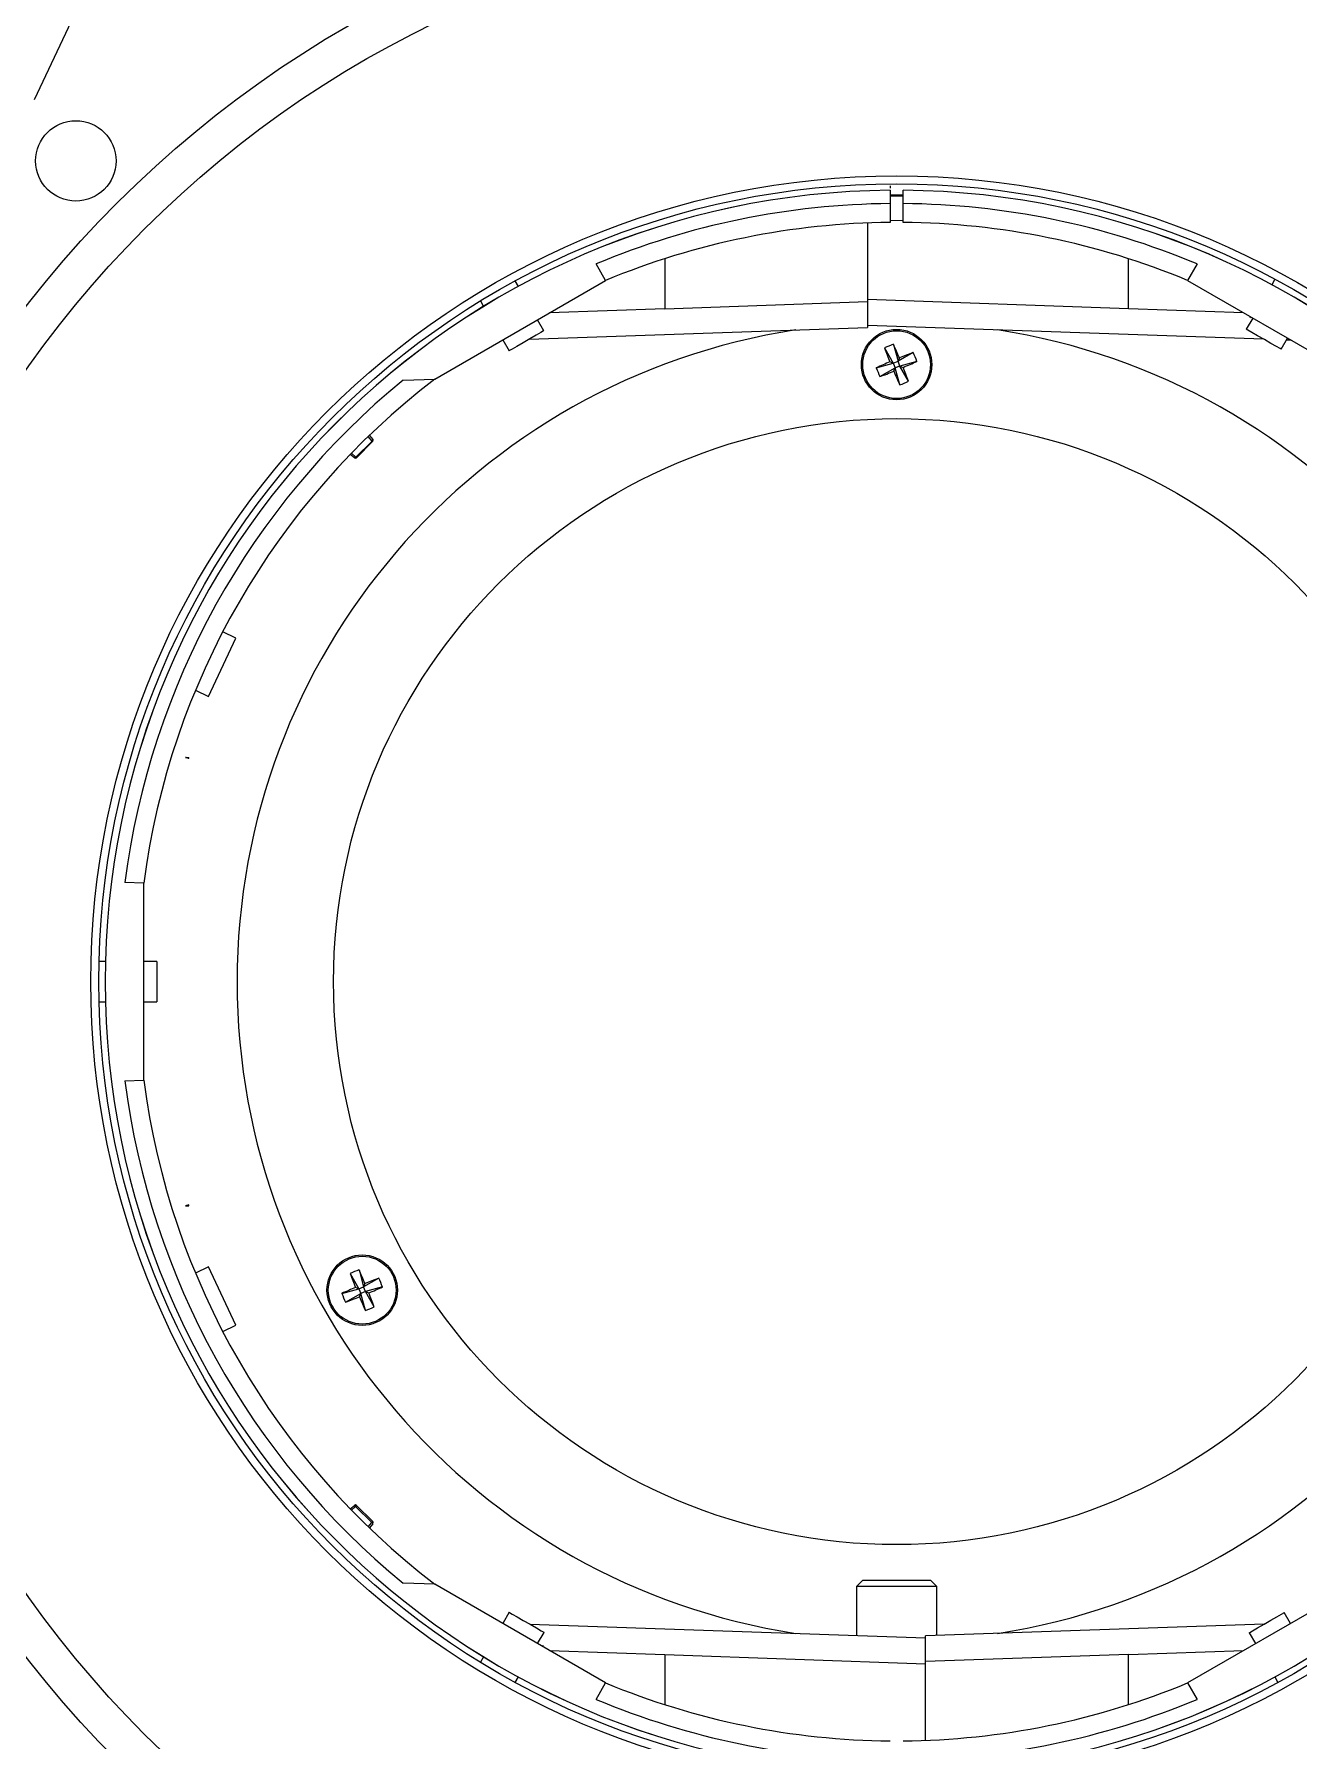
# Model space of a CAD drawing. Extents: x 17.1 to 113.1, y 3.8 to 84.5.
# Drawn here: x 51.28 to 55.21, y 33.55 to 38.85 of the extents above; entities that cross this region are included whole.
import ezdxf

# ---------------------------------------------------------------- set-up
doc = ezdxf.new("R2010")
doc.units = 0
doc.header["$MEASUREMENT"] = 0
doc.layers.add('OBJECT', color=7, linetype='CONTINUOUS')

msp = doc.modelspace()

# ---------------------------------------------------------------- linework, layer by layer
at = {"layer": 'OBJECT'}
for p, q in [((51.7411, 39.6269), (51.2789, 38.6471)), ((53.9397, 38.3802), (53.9397, 38.3733)), ((53.9397, 38.3664), (53.9397, 38.3663)), ((53.9397, 38.3663), (53.9397, 38.325)), ((53.9797, 38.3663), (53.9797, 38.3664)), ((53.9797, 38.325), (53.9797, 38.3663)), ((53.9797, 38.3514), (53.9397, 38.3514)), ((53.9397, 38.3481), (53.9797, 38.3495)), ((53.9397, 38.325), (53.9397, 38.2664)), ((53.9797, 38.2664), (53.9797, 38.325)), ((53.8697, 38.2648), (53.8697, 38.0202)), ((53.9397, 38.274), (53.9797, 38.2726)), ((53.2394, 38.1538), (53.2394, 37.9982)), ((54.6801, 37.9982), (54.6801, 38.1538)), ((53.0552, 38.0862), (53.0256, 38.1374)), ((54.8938, 38.1374), (54.8643, 38.0862)), ((52.5243, 37.7797), (53.0552, 38.0862)), ((52.7843, 38.0675), (52.7742, 38.0848)), ((54.8643, 38.0862), (55.3952, 37.7797)), ((55.1187, 38.0764), (55.1187, 38.0764)), ((55.1357, 38.0899), (55.1258, 38.0726)), ((52.666, 38.0223), (52.676, 38.005)), ((52.6692, 38.0008), (52.6692, 38.0008)), ((53.2394, 37.9982), (52.881, 37.9857)), ((53.2394, 37.9982), (53.8697, 38.0202)), ((54.6801, 37.9982), (53.8697, 38.0265)), ((53.8697, 38.0202), (53.8697, 37.9402)), ((55.0385, 37.9857), (54.6801, 37.9982)), ((52.8177, 37.9035), (53.8697, 37.9402)), ((52.8636, 37.93), (52.8439, 37.9642)), ((55.1006, 37.9035), (53.8697, 37.9465)), ((55.0668, 37.9693), (55.0467, 37.9343)), ((55.0598, 37.9733), (55.0572, 37.9687)), ((52.7356, 37.9017), (52.7554, 37.8675)), ((53.9497, 37.8875), (53.9641, 37.8349)), ((55.1553, 37.8723), (55.175, 37.9068)), ((55.186, 37.9005), (55.1717, 37.901)), ((52.7563, 37.868), (52.7554, 37.8675)), ((53.8967, 37.8145), (53.9493, 37.8288)), ((53.9223, 37.8762), (53.9493, 37.8288)), ((53.9493, 37.8288), (53.939, 37.8331)), ((53.9493, 37.8288), (53.9641, 37.8349)), ((53.9493, 37.8288), (53.9554, 37.814)), ((54.0114, 37.8619), (53.9641, 37.8349)), ((53.9683, 37.8452), (53.9641, 37.8349)), ((53.9702, 37.8201), (53.9641, 37.8349)), ((54.0227, 37.8345), (53.9702, 37.8201)), ((52.4257, 37.7763), (52.5243, 37.7797)), ((53.908, 37.7871), (53.9554, 37.814)), ((53.9511, 37.8038), (53.9554, 37.814)), ((53.9702, 37.8201), (53.9554, 37.814)), ((53.9697, 37.7615), (53.9554, 37.814)), ((53.9971, 37.7728), (53.9702, 37.8201)), ((53.9702, 37.8201), (53.9804, 37.8159)), ((52.2793, 37.5368), (52.3294, 37.5869)), ((52.3311, 37.5852), (52.281, 37.5351)), ((52.3294, 37.5869), (52.3174, 37.6012)), ((52.3208, 37.6046), (52.3314, 37.5919)), ((52.2743, 37.5348), (52.2616, 37.5454)), ((52.265, 37.5488), (52.2793, 37.5368)), ((52.281, 37.5351), (52.2793, 37.5368)), ((51.9057, 36.9746), (51.865, 36.9936)), ((51.8212, 36.7933), (51.9057, 36.9746)), ((51.7805, 36.8123), (51.8212, 36.7933)), ((51.7498, 36.6033), (51.7597, 36.6033)), ((51.7579, 36.6007), (51.7597, 36.6007)), ((51.7597, 36.6001), (51.7579, 36.6007)), ((51.6197, 36.213), (51.5609, 36.215)), ((51.5005, 35.969), (51.4805, 35.969)), ((51.6598, 35.969), (51.6197, 35.969)), ((51.6598, 35.969), (51.6598, 35.9437)), ((51.6598, 35.9437), (51.6598, 35.844)), ((51.4805, 35.844), (51.5005, 35.844)), ((51.6197, 35.844), (51.6598, 35.844)), ((51.5609, 35.5979), (51.6197, 35.6)), ((51.7498, 35.2097), (51.7597, 35.2097)), ((51.7538, 35.211), (51.7597, 35.211)), ((51.8212, 35.0196), (51.7805, 35.0006)), ((51.9057, 34.8384), (51.8212, 35.0196)), ((52.2613, 34.9992), (52.2882, 34.9518)), ((52.2887, 35.0105), (52.303, 34.9579)), ((52.3504, 34.9849), (52.303, 34.9579)), ((52.3073, 34.9682), (52.303, 34.9579)), ((52.2357, 34.9375), (52.2882, 34.9518)), ((52.247, 34.9101), (52.2944, 34.937)), ((52.2882, 34.9518), (52.278, 34.9561)), ((52.2882, 34.9518), (52.303, 34.9579)), ((52.2882, 34.9518), (52.2944, 34.937)), ((52.2901, 34.9268), (52.2944, 34.937)), ((52.3091, 34.9431), (52.2944, 34.937)), ((52.3087, 34.8845), (52.2944, 34.937)), ((52.3091, 34.9431), (52.303, 34.9579)), ((52.3617, 34.9575), (52.3091, 34.9431)), ((52.3091, 34.9431), (52.3194, 34.9389)), ((52.3361, 34.8958), (52.3091, 34.9431)), ((51.865, 34.8194), (51.9057, 34.8384)), ((52.2616, 34.2676), (52.2747, 34.2786)), ((52.2782, 34.275), (52.2651, 34.264)), ((52.3282, 34.2249), (52.2782, 34.275)), ((52.2814, 34.2783), (52.3315, 34.2282)), ((52.3173, 34.2118), (52.3282, 34.2249)), ((52.3318, 34.2215), (52.3208, 34.2083)), ((52.5243, 34.0332), (52.4257, 34.0367)), ((53.0552, 33.7267), (52.5243, 34.0332)), ((53.8547, 34.0465), (53.8347, 34.0265)), ((53.8347, 34.0265), (53.8347, 33.874)), ((54.0847, 34.0265), (53.8347, 34.0265)), ((53.8547, 34.0465), (54.0647, 34.0465)), ((54.0847, 34.0265), (54.0647, 34.0465)), ((54.0847, 33.874), (54.0847, 34.0265)), ((55.3952, 34.0332), (54.8643, 33.7267)), ((52.7558, 33.9462), (52.7356, 33.9112)), ((52.8194, 33.9094), (54.0497, 33.8665)), ((55.1024, 33.9095), (54.0497, 33.8728)), ((55.1839, 33.9112), (55.1642, 33.9452)), ((52.8439, 33.8487), (52.864, 33.8837)), ((52.863, 33.8843), (52.864, 33.8837)), ((54.0497, 33.7928), (54.0497, 33.8728)), ((55.056, 33.8827), (55.0756, 33.8487)), ((52.676, 33.808), (52.666, 33.7907)), ((52.8596, 33.8396), (52.8622, 33.8442)), ((52.881, 33.8273), (53.2394, 33.8148)), ((53.2394, 33.8148), (53.2394, 33.6591)), ((53.2394, 33.8148), (54.0497, 33.7865)), ((54.6801, 33.8148), (54.0497, 33.7928)), ((54.6801, 33.8148), (55.0385, 33.8273)), ((54.6801, 33.6591), (54.6801, 33.8148)), ((52.7742, 33.7282), (52.7843, 33.7455)), ((54.0497, 33.5482), (54.0497, 33.7928)), ((55.1352, 33.7455), (55.1452, 33.7282)), ((52.8007, 33.7366), (52.8007, 33.7366)), ((53.0256, 33.6756), (53.0552, 33.7267)), ((54.8643, 33.7267), (54.8938, 33.6756))]:
    msp.add_line(p, q, dxfattribs=at)
at = {"layer": 'OBJECT', "flags": 128}
for points in [[(55.1553, 37.8723), (55.1518, 37.8742), (55.1407, 37.8806), (55.1235, 37.8904), (55.1029, 37.9022), (55.082, 37.9141), (55.064, 37.9244), (55.0516, 37.9315), (55.0468, 37.9343), (55.0467, 37.9343)], [(52.8636, 37.93), (52.8625, 37.9293), (52.8543, 37.9246), (52.8392, 37.9159), (52.8197, 37.9046), (52.7985, 37.8924), (52.7791, 37.8812), (52.7643, 37.8726), (52.7563, 37.868)], [(52.3314, 37.5919), (52.3317, 37.5915), (52.3317, 37.591), (52.3317, 37.5904), (52.3315, 37.5897), (52.3311, 37.589), (52.3306, 37.5883), (52.33, 37.5876), (52.3294, 37.5869)], [(52.3311, 37.5852), (52.3311, 37.5852), (52.331, 37.5853), (52.3309, 37.5854), (52.3307, 37.5856), (52.3304, 37.5859), (52.3301, 37.5862), (52.3297, 37.5865), (52.3294, 37.5869)], [(52.2793, 37.5368), (52.2786, 37.5362), (52.2779, 37.5356), (52.2772, 37.5351), (52.2765, 37.5347), (52.2758, 37.5345), (52.2752, 37.5345), (52.2747, 37.5345), (52.2743, 37.5348)], [(52.2782, 34.275), (52.2788, 34.2757), (52.2794, 34.2763), (52.28, 34.2768), (52.2805, 34.2773), (52.2809, 34.2777), (52.2812, 34.278), (52.2814, 34.2782), (52.2814, 34.2783)], [(52.3282, 34.2249), (52.3289, 34.2256), (52.3295, 34.2262), (52.3301, 34.2268), (52.3306, 34.2273), (52.331, 34.2277), (52.3313, 34.228), (52.3315, 34.2281), (52.3315, 34.2282)], [(52.7558, 33.9462), (52.7568, 33.9456), (52.7649, 33.9409), (52.7798, 33.9323), (52.7993, 33.921), (52.8205, 33.9088), (52.84, 33.8976), (52.8549, 33.8889), (52.863, 33.8843)], [(55.056, 33.8827), (55.0575, 33.8836), (55.0664, 33.8887), (55.082, 33.8977), (55.1018, 33.9092), (55.1229, 33.9213), (55.142, 33.9324), (55.1563, 33.9407), (55.1636, 33.9448), (55.1642, 33.9452)]]:
    msp.add_lwpolyline(points, dxfattribs=at)
at = {"layer": 'OBJECT'}
for centre, radius in [((53.9597, 35.9065), 3.425), ((53.9597, 35.9065), 3.3075), ((51.4085, 38.4577), 0.125), ((53.9597, 35.9065), 2.5046), ((53.9597, 35.9065), 2.48), ((53.9597, 37.8245), 0.1095), ((53.9597, 37.8245), 0.1054), ((53.9597, 35.9065), 1.75), ((52.2987, 34.9475), 0.1095), ((52.2987, 34.9475), 0.1054)]:
    msp.add_circle(centre, radius, dxfattribs=at)
for centre, radius, start, end in [((53.9597, 35.9065), 2.46, 90.4658, 269.5342), ((53.9597, 35.9065), 2.4599, 90.4658, 269.5342), ((53.9597, 35.9065), 2.46, 270.4658, 89.5342), ((53.9597, 35.9065), 2.4599, 270.4658, 89.5342), ((53.9597, 35.9065), 2.4186, 90.4738, 112.7194), ((53.9597, 35.9065), 2.4186, 67.2806, 89.5262), ((53.9597, 35.9065), 2.36, 90.4856, 112.5378), ((53.9597, 35.9065), 2.36, 67.4622, 89.5144), ((53.9597, 35.9065), 2.05, 98.7913, 180), ((53.9597, 35.9065), 2.05, 278.7913, 81.2087), ((54.0394, 37.6317), 0.2711, 109.316, 115.5804), ((52.4539, 37.2042), 1.6445, 22.9407, 24.551), ((54.5804, 36.3177), 1.6455, 112.9413, 114.5505), ((55.4637, 38.4477), 1.6439, 200.3454, 201.9561), ((54.5833, 36.3197), 1.6448, 110.3458, 111.9557), ((53.339, 39.3312), 1.6455, 292.9413, 294.5505), ((53.7669, 37.7448), 0.2711, 19.3162, 25.5803), ((53.9597, 35.9065), 2.4186, 129.3661, 172.6704), ((53.9597, 35.9065), 2.36, 127.4627, 172.5377), ((54.1525, 37.9041), 0.2711, 199.3162, 205.5803), ((53.3361, 39.3293), 1.6448, 290.3458, 291.9557), ((55.4654, 38.4447), 1.6443, 202.9406, 204.551), ((52.4557, 37.2012), 1.6439, 20.3454, 21.9561), ((53.88, 38.0174), 0.2712, 289.3174, 295.5795), ((52.3276, 37.5887), 0.005, 315, 40), ((52.2775, 37.5386), 0.005, 230, 315), ((53.9597, 35.9065), 2.05, 180, 261.2087), ((53.9597, 35.9065), 2.4186, 187.3296, 230.6339), ((53.9597, 35.9065), 2.36, 187.4623, 232.5373), ((52.3783, 34.7548), 0.271, 109.3148, 115.5813), ((53.8026, 35.5707), 1.6438, 200.3453, 201.9562), ((50.7927, 34.3271), 1.6447, 22.9411, 24.5511), ((52.9228, 33.4413), 1.6463, 110.3462, 111.9547), ((52.1059, 34.8678), 0.271, 19.3159, 25.581), ((52.9193, 33.4409), 1.6453, 112.9412, 114.5506), ((52.4915, 35.0271), 0.2711, 199.3165, 205.5799), ((51.6759, 36.4503), 1.6427, 290.3451, 291.9571), ((53.8045, 35.5677), 1.6445, 202.9407, 204.551), ((51.6779, 36.4545), 1.6458, 292.9414, 294.5504), ((50.7941, 34.324), 1.6446, 20.3457, 21.9558), ((52.2191, 35.1402), 0.271, 289.3146, 295.5812), ((52.2779, 34.2748), 0.005, 45, 130), ((52.2635, 34.2643), 0.0182, 36.1174, 51.8857), ((52.3176, 34.2102), 0.0182, 38.1179, 53.891), ((52.328, 34.2247), 0.005, 320, 45), ((53.9597, 35.9065), 2.36, 247.4622, 269.5144), ((53.9597, 35.9065), 2.36, 270.4856, 292.5378), ((53.9597, 35.9065), 2.4186, 247.2806, 269.5262), ((53.9597, 35.9065), 2.4186, 270.4738, 292.7194)]:
    msp.add_arc(centre, radius, start, end, dxfattribs=at)
for points, knots in [([(51.7597, 36.6001), (51.7576, 36.6008), (51.7543, 36.6019), (51.7505, 36.603), (51.75, 36.6032), (51.7498, 36.6033)], [0, 0, 0, 0, 0.4655526, 0.7183168, 1, 1, 1, 1]), ([(51.7597, 36.602), (51.7597, 36.6023), (51.7597, 36.6033), (51.7597, 36.6033), (51.7597, 36.6033)], [0, 0, 0, 0, 0.252257, 1, 1, 1, 1]), ([(51.7597, 36.6001), (51.7597, 36.6003), (51.7597, 36.6005), (51.7597, 36.6007), (51.7597, 36.6007)], [0, 0, 0, 0, 0.559771, 1, 1, 1, 1]), ([(51.6197, 35.6), (51.6197, 35.7788), (51.6197, 35.9831), (51.6197, 36.1874), (51.6197, 36.213)], [0, 0, 0, 0, 0.8750052, 1, 1, 1, 1]), ([(51.7597, 35.2128), (51.7578, 35.2122), (51.7543, 35.2111), (51.7507, 35.21), (51.7499, 35.2097), (51.7498, 35.2097), (51.7498, 35.2097)], [0, 0, 0, 0, 0.387352, 0.674651, 0.964491, 1, 1, 1, 1]), ([(51.7597, 35.2097), (51.7597, 35.2098), (51.7597, 35.21), (51.7597, 35.212), (51.7597, 35.2128)], [0, 0, 0, 0, 0.560012, 1, 1, 1, 1])]:
    msp.add_open_spline(points, degree=3, knots=knots, dxfattribs=at)

doc.saveas('drawing.dxf')
